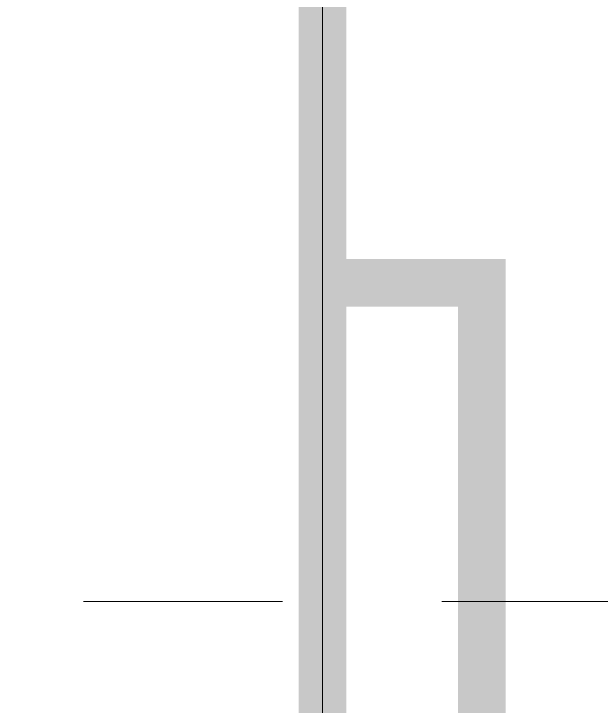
# Model space of a CAD drawing. Header units: metres. Extents: x 8 to 2416, y -346 to 476.
# Drawn here: x 214.8681 to 215.2368, y -227.302 to -226.8676 of the extents above; entities that cross this region are included whole.
import ezdxf

# ---------------------------------------------------------------- set-up
doc = ezdxf.new("R2010")
doc.units = ezdxf.units.M
doc.linetypes.add('0', pattern=[0])
doc.linetypes.add('HIDDEN2', pattern=[0.1875, 0.125, -0.0625])
doc.layers.get('0').update_dxf_attribs({"color": 250, "linetype": '0', "lineweight": 20})
doc.layers.add('A-WALL', color=250, linetype='Continuous', lineweight=20)
doc.layers.add('baños', color=140, linetype='Continuous', lineweight=0)
doc.layers.add('REVESTIMIENTO EXTERIOR', color=7, linetype='Continuous', lineweight=5, true_color=0xffdebd)
doc.layers.add('Techos 1', color=7, linetype='HIDDEN2', lineweight=9, true_color=0x42391a)
doc.styles.get("Standard").update_dxf_attribs({"font": 'arial.ttf', "height": 0.1875})

# ---------------------------------------------------------------- blocks, each defined once
blk = doc.blocks.new('PL BASE 2N NASAS 09')
at = {"layer": 'A-WALL'}
blk.add_line((165.09755, -7.58173), (165.09755, -8.92173), dxfattribs=at)
at = {"layer": 'Techos 1'}
blk.add_line((161.34755, -8.21173), (176.09755, -8.21173), dxfattribs=at)
at = {"layer": 'baños', "linetype": 'Continuous', "flags": 8}
for tag, p in [('MODELNUMBER', (167.1329, -5.63062, 0)), ('TRADENAME', (167.1329, -5.63066, 0)), ('PRODUCT', (167.1329, -5.6307, 0)), ('MATERIAL', (167.1329, -5.63074, 0)), ('MODELNUMBER', (168.30765, -5.63062, 0)), ('TRADENAME', (168.30765, -5.63066, 0)), ('PRODUCT', (168.30765, -5.6307, 0)), ('MATERIAL', (168.30765, -5.63074, 0))]:
    blk.add_attdef(tag, p, '', height=0.0000254, rotation=180.0001, dxfattribs=at)
blk = doc.blocks.new('PL MUEBLES 2N NASAS 09')
blk.add_blockref('PL BASE 2N NASAS 09', (49.91428, 62.71701))

msp = doc.modelspace()

# ---------------------------------------------------------------- linework, layer by layer
at = {"layer": 'REVESTIMIENTO EXTERIOR', "color": 30, "true_color": 0xf8991e, "const_width": 0.03}
msp.add_lwpolyline([(215.06182, -226.60633), (215.06182, -227.91633, -0.198912), (215.04132, -227.96583)], format="xyb", dxfattribs=at)
msp.add_lwpolyline([(215.06182, -227.03633), (215.16182, -227.03633), (215.16182, -227.63633), (215.06182, -227.63633)], dxfattribs=at)

# ---------------------------------------------------------------- block references
at = {"layer": 'REVESTIMIENTO EXTERIOR', "color": 30, "true_color": 0xf8991e}
msp.add_blockref('PL MUEBLES 2N NASAS 09', (0.05, -281.74161), dxfattribs=at)

doc.saveas('drawing.dxf')
